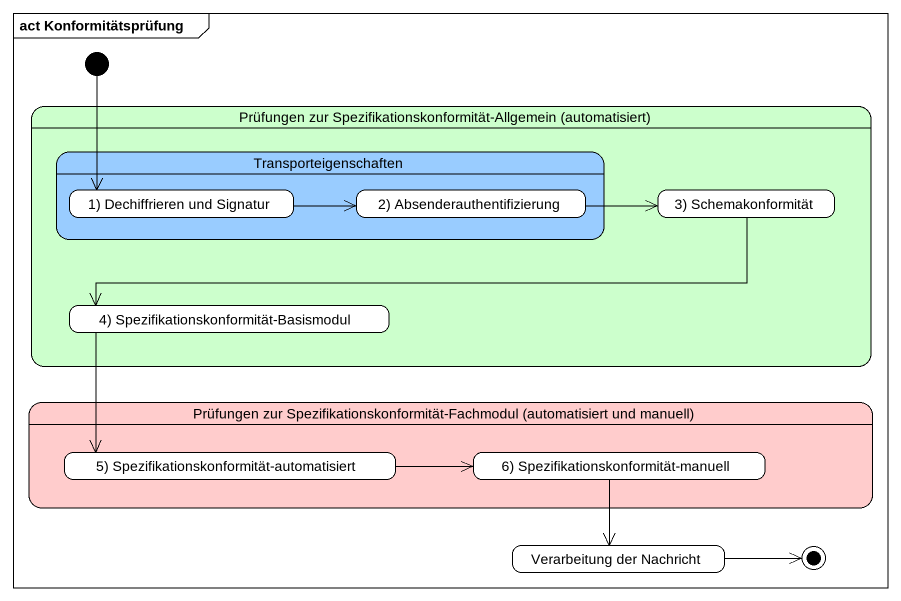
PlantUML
@startuml
mainframe act Konformitätsprüfung
hide empty description
state initial1 <<start>>
state "Prüfungen zur Spezifikationskonformität-Allgemein (automatisiert)" as Prüfungen_zur #CCFFCC {
  state Transporteigenschaften #99CCFF {
    state "1) Dechiffrieren und Signatur" as s1_Dechiffrieren_und_Signatur #FFFFFF
    state "2) Absenderauthentifizierung" as s2_Absenderauthentifizierung #FFFFFF
  }
  state "3) Schemakonformität" as s3_Schemakonformität #FFFFFF
  state "4) Spezifikationskonformität-Basismodul" as s4_Spezifikationskonformität #FFFFFF
}
state "Prüfungen zur Spezifikationskonformität-Fachmodul (automatisiert und manuell)" as Prüfungen_zur_2 #FFCCCC {
  state "5) Spezifikationskonformität-automatisiert" as s5_Spezifikationskonformität #FFFFFF
  state "6) Spezifikationskonformität-manuell" as s6_Spezifikationskonformität #FFFFFF
}
state "Verarbeitung der Nachricht" as Verarbeitung_der_Nachricht #FFFFFF
initial1 --> s1_Dechiffrieren_und_Signatur
s1_Dechiffrieren_und_Signatur -right-> s2_Absenderauthentifizierung
s2_Absenderauthentifizierung -right-> s3_Schemakonformität
s3_Schemakonformität -left-> s4_Spezifikationskonformität
s4_Spezifikationskonformität --> s5_Spezifikationskonformität
s5_Spezifikationskonformität -right-> s6_Spezifikationskonformität
s6_Spezifikationskonformität --> Verarbeitung_der_Nachricht
Verarbeitung_der_Nachricht -right-> [*]
@enduml
